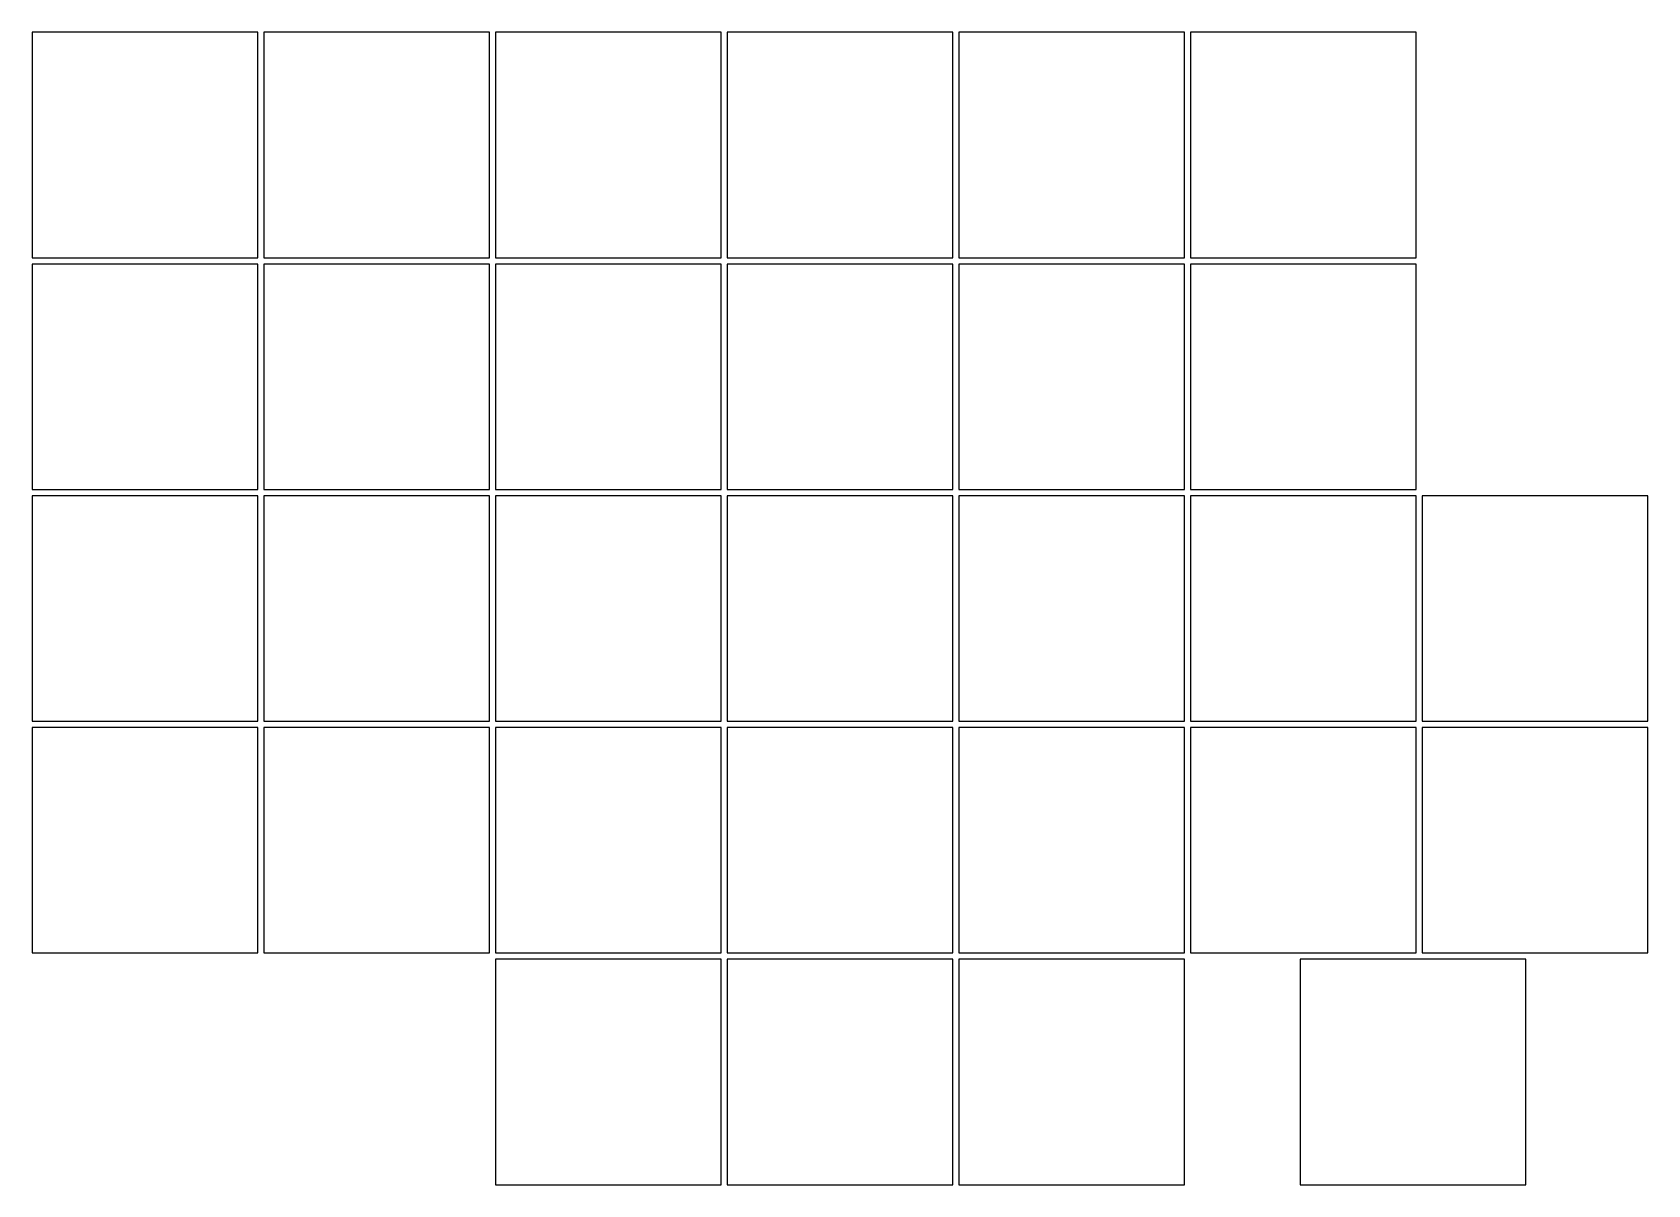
# Model space of a CAD drawing. Header units: millimetres. Extents: x 141 to 273, y -178 to -84.
import ezdxf

# ---------------------------------------------------------------- set-up
doc = ezdxf.new("R2010")
doc.units = ezdxf.units.MM

msp = doc.modelspace()

# ---------------------------------------------------------------- linework, layer by layer
for p, q in [((159.25, -83.75), (140.75, -83.75)), ((140.75, -83.75), (140.75, -102.25)), ((159.25, -102.25), (159.25, -83.75)), ((178.25, -83.75), (159.75, -83.75)), ((159.75, -83.75), (159.75, -102.25)), ((178.25, -102.25), (178.25, -83.75)), ((197.25, -83.75), (178.75, -83.75)), ((178.75, -83.75), (178.75, -102.25)), ((197.25, -102.25), (197.25, -83.75)), ((216.25, -83.75), (197.75, -83.75)), ((197.75, -83.75), (197.75, -102.25)), ((216.25, -102.25), (216.25, -83.75)), ((235.25, -83.75), (216.75, -83.75)), ((216.75, -83.75), (216.75, -102.25)), ((235.25, -102.25), (235.25, -83.75)), ((254.25, -83.75), (235.75, -83.75)), ((235.75, -83.75), (235.75, -102.25)), ((254.25, -102.25), (254.25, -83.75)), ((140.75, -102.25), (159.25, -102.25)), ((159.25, -102.75), (140.75, -102.75)), ((140.75, -102.75), (140.75, -121.25)), ((159.25, -121.25), (159.25, -102.75)), ((159.75, -102.25), (178.25, -102.25)), ((178.25, -102.75), (159.75, -102.75)), ((159.75, -102.75), (159.75, -121.25)), ((178.25, -121.25), (178.25, -102.75)), ((178.75, -102.25), (197.25, -102.25)), ((197.25, -102.75), (178.75, -102.75)), ((178.75, -102.75), (178.75, -121.25)), ((197.25, -121.25), (197.25, -102.75)), ((197.75, -102.25), (216.25, -102.25)), ((216.25, -102.75), (197.75, -102.75)), ((197.75, -102.75), (197.75, -121.25)), ((216.25, -121.25), (216.25, -102.75)), ((216.75, -102.25), (235.25, -102.25)), ((235.25, -102.75), (216.75, -102.75)), ((216.75, -102.75), (216.75, -121.25)), ((235.25, -121.25), (235.25, -102.75)), ((235.75, -102.25), (254.25, -102.25)), ((254.25, -102.75), (235.75, -102.75)), ((235.75, -102.75), (235.75, -121.25)), ((254.25, -121.25), (254.25, -102.75)), ((140.75, -121.25), (159.25, -121.25)), ((159.25, -121.75), (140.75, -121.75)), ((140.75, -121.75), (140.75, -140.25)), ((159.25, -140.25), (159.25, -121.75)), ((159.75, -121.25), (178.25, -121.25)), ((178.25, -121.75), (159.75, -121.75)), ((159.75, -121.75), (159.75, -140.25)), ((178.25, -140.25), (178.25, -121.75)), ((178.75, -121.25), (197.25, -121.25)), ((197.25, -121.75), (178.75, -121.75)), ((178.75, -121.75), (178.75, -140.25)), ((197.25, -140.25), (197.25, -121.75)), ((197.75, -121.25), (216.25, -121.25)), ((216.25, -121.75), (197.75, -121.75)), ((197.75, -121.75), (197.75, -140.25)), ((216.25, -140.25), (216.25, -121.75)), ((216.75, -121.25), (235.25, -121.25)), ((235.25, -121.75), (216.75, -121.75)), ((216.75, -121.75), (216.75, -140.25)), ((235.25, -140.25), (235.25, -121.75)), ((235.75, -121.25), (254.25, -121.25)), ((254.25, -121.75), (235.75, -121.75)), ((235.75, -121.75), (235.75, -140.25)), ((254.25, -140.25), (254.25, -121.75)), ((273.25, -121.75), (254.75, -121.75)), ((254.75, -121.75), (254.75, -140.25)), ((273.25, -140.25), (273.25, -121.75)), ((140.75, -140.25), (159.25, -140.25)), ((159.75, -140.25), (178.25, -140.25)), ((178.75, -140.25), (197.25, -140.25)), ((197.75, -140.25), (216.25, -140.25)), ((216.75, -140.25), (235.25, -140.25)), ((235.75, -140.25), (254.25, -140.25)), ((254.75, -140.25), (273.25, -140.25)), ((159.25, -140.75), (140.75, -140.75)), ((140.75, -140.75), (140.75, -159.25)), ((159.25, -159.25), (159.25, -140.75)), ((178.25, -140.75), (159.75, -140.75)), ((159.75, -140.75), (159.75, -159.25)), ((178.25, -159.25), (178.25, -140.75)), ((197.25, -140.75), (178.75, -140.75)), ((178.75, -140.75), (178.75, -159.25)), ((197.25, -159.25), (197.25, -140.75)), ((216.25, -140.75), (197.75, -140.75)), ((197.75, -140.75), (197.75, -159.25)), ((216.25, -159.25), (216.25, -140.75)), ((235.25, -140.75), (216.75, -140.75)), ((216.75, -140.75), (216.75, -159.25)), ((235.25, -159.25), (235.25, -140.75)), ((254.25, -140.75), (235.75, -140.75)), ((235.75, -140.75), (235.75, -159.25)), ((254.25, -159.25), (254.25, -140.75)), ((273.25, -140.75), (254.75, -140.75)), ((254.75, -140.75), (254.75, -159.25)), ((273.25, -159.25), (273.25, -140.75)), ((140.75, -159.25), (159.25, -159.25)), ((159.75, -159.25), (178.25, -159.25)), ((178.75, -159.25), (197.25, -159.25)), ((197.25, -159.75), (178.75, -159.75)), ((178.75, -159.75), (178.75, -178.25)), ((197.25, -178.25), (197.25, -159.75)), ((197.75, -159.25), (216.25, -159.25)), ((216.25, -159.75), (197.75, -159.75)), ((197.75, -159.75), (197.75, -178.25)), ((216.25, -178.25), (216.25, -159.75)), ((216.75, -159.25), (235.25, -159.25)), ((235.25, -159.75), (216.75, -159.75)), ((216.75, -159.75), (216.75, -178.25)), ((235.25, -178.25), (235.25, -159.75)), ((235.75, -159.25), (254.25, -159.25)), ((263.25, -159.75), (244.75, -159.75)), ((244.75, -159.75), (244.75, -178.25)), ((254.75, -159.25), (273.25, -159.25)), ((263.25, -178.25), (263.25, -159.75)), ((178.75, -178.25), (197.25, -178.25)), ((197.75, -178.25), (216.25, -178.25)), ((216.75, -178.25), (235.25, -178.25)), ((244.75, -178.25), (263.25, -178.25))]:
    msp.add_line(p, q)

doc.saveas('drawing.dxf')
